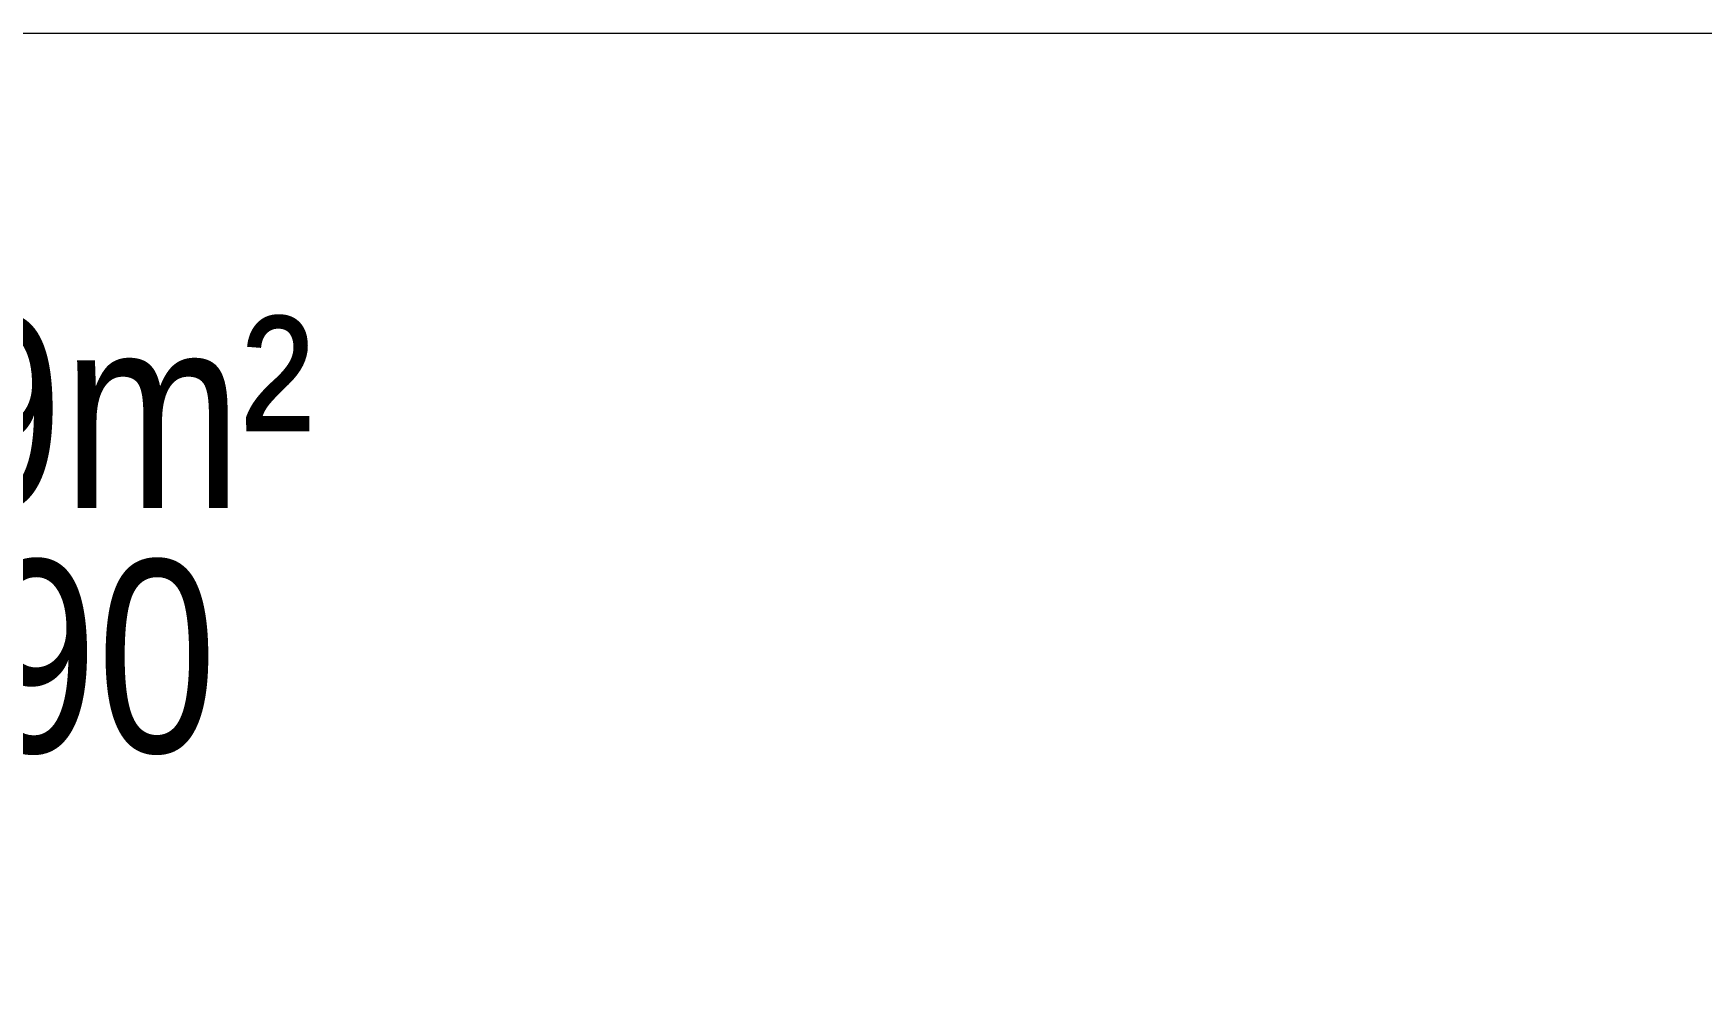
# Model space of a CAD drawing. Header units: millimetres. Extents: x -3351 to 2882, y -2837 to 2332.
# Drawn here: x -1180 to 1423, y 862 to 2332 of the extents above; entities that cross this region are included whole.
import ezdxf

# ---------------------------------------------------------------- set-up
doc = ezdxf.new("R2010")
doc.units = ezdxf.units.MM
for name, color, linetype in [('DIKOM_ЗОНА', 80, 'Continuous'), ('DIKOM_РАЗМЕР_ЗОНА', 7, 'Continuous'), ('DIKOM_РАЗМЕР_ОБЪЕКТА', 7, 'Continuous')]:
    doc.layers.add(name, color=color, linetype=linetype)
doc.styles.add('style1', font='arialbd.ttf', dxfattribs={"width": 0.8})
doc.dimstyles.new('1-50', dxfattribs={"dimtxt": 300, "dimasz": 200, "dimexe": 100, "dimexo": 0, "dimgap": 100, "dimtad": 1, "dimtxsty": 'style1', "dimcen": 200, "dimclrd": 7, "dimclre": 7, "dimclrt": 7, "dimadec": 1, "dimazin": 2, "dimtfac": 1, "dimtmove": 0, "dimatfit": 2, "dimfxl": 0, "dimlwd": 25, "dimlwe": 18, "dimarcsym": 0})

# ---------------------------------------------------------------- blocks, each defined once
blk = doc.blocks.new('*D3')
at = {"layer": 'Defpoints', "color": 0, "transparency": 16777216}
for p in [(-2900.6, 2331.8), (804.2, 2331.8), (804.2, -2168.2)]:
    blk.add_point(p, dxfattribs=at)
at = {"layer": 'DIKOM_РАЗМЕР_ЗОНА', "color": 7, "lineweight": 18, "transparency": 16777216}
for p, q in [((804.2, 2331.8), (-3000.6, 2331.8)), ((804.2, -2168.2), (-3000.6, -2168.2))]:
    blk.add_line(p, q, dxfattribs=at)
at = {"layer": 'DIKOM_РАЗМЕР_ЗОНА', "color": 7, "lineweight": 25, "transparency": 16777216}
blk.add_line((-2900.6, -1968.2), (-2900.6, 2131.8), dxfattribs=at)
at = {"layer": 'DIKOM_РАЗМЕР_ЗОНА', "color": 7, "transparency": 16777216}
for points in [[(-2933.9, 2131.8), (-2867.2, 2131.8), (-2900.6, 2331.8)], [(-2933.9, -1968.2), (-2867.2, -1968.2), (-2900.6, -2168.2)]]:
    blk.add_solid(points, dxfattribs=at)
at = {"layer": 'DIKOM_РАЗМЕР_ЗОНА', "color": 7, "transparency": 16777216, "insert": (-3153.7, 105.8), "char_height": 300, "attachment_point": 5, "rotation": 90, "style": 'style1'}
blk.add_mtext('{\\fArial|b0|i0|c204|p34;4500}', dxfattribs=at)

msp = doc.modelspace()

# ---------------------------------------------------------------- linework, layer by layer
at = {"layer": 'DIKOM_ЗОНА', "color": 3, "lineweight": 15}
msp.add_line((1882.316, 2331.813), (-1617.684, 2331.813), dxfattribs=at)

# ---------------------------------------------------------------- texts
at = {"layer": 'DIKOM_РАЗМЕР_ОБЪЕКТА', "char_height": 300, "width": 1216.94852, "attachment_point": 1, "style": 'style1'}
for s, insert in [('{\\fArial|b0|i0|c204|p34;23,9m²}', (-1786.606, 1891.149)), ('{\\fArial|b0|i0|c204|p34;H-890}', (-1807.024, 1510.077))]:
    msp.add_mtext(s, dxfattribs=dict(at, insert=insert))

# ---------------------------------------------------------------- dimensions: what is measured, and where the dimension line sits
at = {"layer": 'DIKOM_РАЗМЕР_ЗОНА'}
dim = msp.add_linear_dim(base=(-2900.552, 2331.813), p1=(804.228, -2168.187), p2=(804.228, 2331.813), angle=90, text='{\\fArial|b0|i0|c204|p34;<>}', dimstyle='1-50', dxfattribs=at)
dim.commit()
dim.dimension.update_dxf_attribs({"geometry": '*D3', "text_midpoint": (-2900.552, 105.816), "dimtype": 160})

doc.saveas('drawing.dxf')
